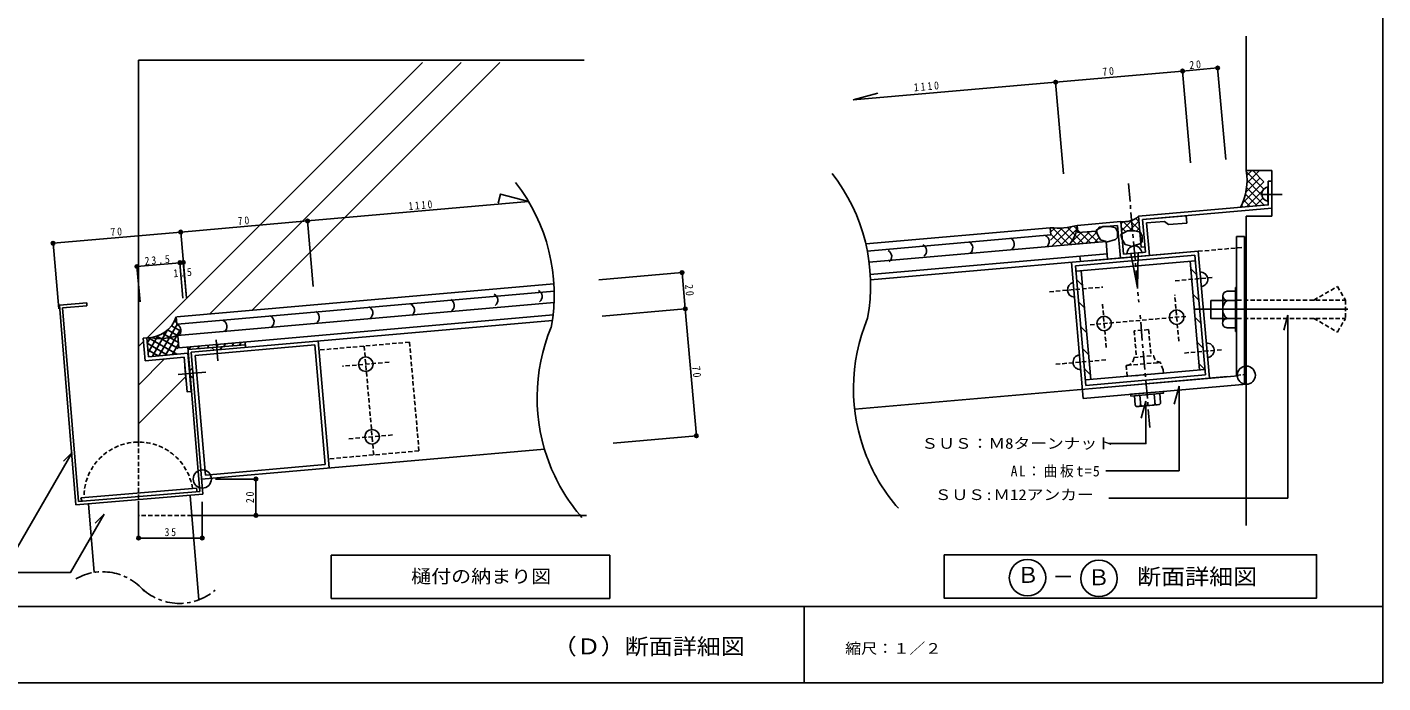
# Model space of a CAD drawing. Units: millimetres at full size, sheet at 1:2; details may follow other scales. Extents: x -550 to 568, y -396 to 411.
# Drawn here: x -177 to 568, y -396 to -36 of the extents above; entities that cross this region are included whole.
import ezdxf
from ezdxf.enums import TextEntityAlignment as Align

# ---------------------------------------------------------------- set-up
doc = ezdxf.new("R2010")
doc.units = ezdxf.units.MM
doc.header["$LTSCALE"] = 2
doc.header["$PDMODE"] = 32
doc.header["$PDSIZE"] = 1
doc.linetypes.add('CHAIN1', pattern=[8, 5, -1, 1, -1])
doc.linetypes.add('DASHED1', pattern=[1.8, 1.2, -0.6])
doc.layers.add('0-0', color=134, linetype='Continuous')
doc.layers.add('1-0', color=5, linetype='Continuous')
doc.styles.add('ＭＳ ゴシック', font='')
doc.styles.get('ＭＳ ゴシック').set_extended_font_data('MS Gothic')

msp = doc.modelspace()

# ---------------------------------------------------------------- linework, layer by layer
at = {"layer": '0-0'}
for p, q in [((568, -396), (568, 402)), ((-550, -354), (568, -354)), ((250, -354), (250, -396)), ((-550, -396), (568, -396))]:
    msp.add_line(p, q, dxfattribs=at)
at = {"layer": '1-0', "color": 1}
for p, q in [((492.912, -114.634), (492.912, -40.85)), ((-115.81, -54.034), (129.12, -54.034)), ((-115.81, -54.034), (-115.81, -263.742)), ((492.912, -114.634), (506.968, -114.634)), ((506.968, -114.634), (506.968, -139.634)), ((492.83, -139.634), (506.968, -139.634)), ((492.83, -309.507), (492.83, -139.634)), ((-86.542, -304.034), (130.376, -304.034))]:
    msp.add_line(p, q, dxfattribs=at)
at = {"layer": '1-0', "color": 7}
for p, q in [((40.231, -55.174), (-111.259, -206.664)), ((61.444, -55.174), (-76.714, -193.332)), ((82.657, -55.174), (-53.467, -191.298)), ((500.52, -118.582), (492.704, -126.398)), ((493.017, -115.322), (502.406, -124.711)), ((495.983, -114.634), (493.241, -117.375)), ((500.225, -114.634), (493.301, -121.558)), ((496.572, -114.634), (502.641, -120.703)), ((502.641, -120.703), (490.872, -132.472)), ((493.104, -123.894), (502.588, -133.378)), ((493.341, -119.889), (500.284, -126.832)), ((502.641, -124.946), (493.362, -134.225)), ((490.233, -133.751), (490.921, -134.439)), ((491.423, -130.698), (494.822, -134.097)), ((492.465, -127.498), (498.855, -133.887)), ((502.107, -129.722), (498.011, -133.818)), ((432.151, -140.88), (434.029, -142.758)), ((391.975, -146.106), (385.277, -152.804)), ((387.685, -146.153), (385.343, -148.495)), ((396.863, -145.46), (386.322, -156.001)), ((386.436, -146.076), (395.665, -155.305)), ((390.769, -146.167), (399.566, -154.964)), ((400.213, -146.353), (390.838, -155.728)), ((394.673, -145.829), (403.467, -154.623)), ((402.308, -148.501), (395.488, -155.321)), ((398.247, -145.16), (407.369, -154.281)), ((406.957, -148.094), (400.137, -154.914)), ((410.813, -148.481), (404.786, -154.507)), ((405.547, -148.217), (411.27, -153.94)), ((409.448, -147.876), (411.09, -149.518)), ((425.093, -142.686), (424.073, -143.706)), ((424.248, -145.705), (426.733, -148.189)), ((430.172, -141.85), (424.317, -147.705)), ((425.482, -142.696), (430.442, -147.656)), ((433.987, -142.278), (428.584, -147.68)), ((429.207, -142.178), (434.435, -147.407)), ((434.328, -146.179), (432.576, -147.931)), ((385.414, -149.297), (391.763, -155.647)), ((412.129, -151.407), (409.436, -154.101)), ((473.464, -185.914), (486.963, -185.914)), ((479.963, -183.444), (479.963, -197.846)), ((482.463, -180.914), (486.963, -180.914)), ((482.463, -180.914), (486.963, -180.914)), ((486.963, -178.914), (486.963, -202.914)), ((486.963, -178.914), (487.468, -178.914)), ((464.074, -190.786), (548.729, -190.786)), ((-94.641, -199.088), (-104.613, -216.36)), ((-97.734, -199.835), (-92.571, -202.816)), ((-96.125, -197.3), (-94.859, -198.031)), ((482.463, -200.914), (486.963, -200.914)), ((515.728, -194.011), (513.514, -202.274)), ((-113.105, -208.51), (-115.81, -211.215)), ((-109.172, -206.255), (-111.032, -209.478)), ((-110.666, -206.225), (-94.74, -215.42)), ((-105.181, -205.343), (-110.47, -214.504)), ((-99.836, -202.086), (-108.162, -216.506)), ((-105.811, -205.564), (-94.122, -212.313)), ((-102.458, -204.036), (-93.902, -208.976)), ((-92.636, -201.614), (-100.965, -216.041)), ((-99.836, -202.086), (-94.432, -205.206)), ((486.963, -202.914), (487.468, -202.914)), ((-111.012, -209.49), (-99.836, -215.942)), ((-110.692, -213.138), (-105.046, -216.398)), ((-93.839, -209.698), (-97.317, -215.722)), ((-101.475, -218.093), (-115.81, -232.428)), ((-89.879, -227.71), (-115.81, -253.641)), ((429.333, -237.485), (447.264, -235.917)), ((429.42, -238.482), (429.333, -237.485)), ((431.848, -243.288), (431.412, -238.307)), ((434.924, -244.023), (434.401, -238.046)), ((442.894, -243.326), (442.371, -237.349)), ((445.795, -242.068), (445.359, -237.087)), ((455.983, -233.003), (453.333, -242.892)), ((455.983, -233.003), (455.983, -279.541)), ((433.928, -244.11), (432.932, -244.197)), ((444.886, -243.151), (433.928, -244.11)), ((437.745, -241.178), (435.218, -250.609)), ((435.92, -243.936), (441.897, -243.413)), ((443.89, -243.239), (444.886, -243.151)), ((-152.382, -269.549), (-182.326, -321.414)), ((-152.382, -269.549), (-157.117, -274.284)), ((455.983, -279.541), (415.734, -279.541)), ((-134.699, -303.347), (-139.693, -308.341)), ((-10.047, -325.884), (-10.047, -349.744)), ((143.163, -349.744), (-10.047, -349.744))]:
    msp.add_line(p, q, dxfattribs=at)
at = {"layer": '1-0', "color": 4}
for p, q in [((477.196, -58.252), (457.901, -59.94)), ((477.196, -58.252), (481.601, -108.601)), ((388.168, -66.041), (276.901, -75.775)), ((457.901, -59.94), (388.168, -66.041)), ((388.168, -66.041), (392.573, -116.39)), ((457.901, -59.94), (462.306, -110.289)), ((276.901, -75.775), (290.509, -72.129)), ((-162.806, -154.522), (-92.678, -148.387)), ((-92.678, -148.387), (-22.944, -142.286)), ((-92.678, -148.387), (-89.521, -184.47)), ((-92.678, -148.387), (-89.521, -184.47)), ((-22.944, -142.286), (-19.787, -178.369)), ((-162.806, -154.522), (-159.649, -190.606)), ((-116.711, -167.297), (-93.101, -165.231)), ((-116.711, -167.297), (-115.013, -186.701)), ((-93.101, -165.231), (-91.219, -165.067)), ((-93.101, -165.231), (-91.403, -184.635)), ((-91.219, -165.067), (-89.521, -184.47)), ((182.877, -170.621), (137.195, -174.618)), ((184.62, -190.545), (182.877, -170.621)), ((184.62, -190.545), (138.938, -194.542)), ((190.721, -260.278), (184.62, -190.545)), ((190.721, -260.278), (145.039, -264.275)), ((-51.332, -284.034), (-73.454, -284.034)), ((-51.332, -304.034), (-51.332, -284.034)), ((-115.81, -316.428), (-115.81, -296.563)), ((-80.81, -316.428), (-80.81, -296.563)), ((-51.332, -304.034), (-73.454, -304.034)), ((-115.81, -316.428), (-80.81, -316.428))]:
    msp.add_line(p, q, dxfattribs=at)
at = {"layer": '1-0', "linetype": 'CHAIN1'}
for p, q in [((428.166, -121.637), (433.87, -186.842)), ((439.963, -255.727), (434.563, -194.003))]:
    msp.add_line(p, q, dxfattribs=at)
at = {"layer": '1-0'}
for p, q in [((504.773, -123.588), (504.773, -131.4)), ((504.968, -120.399), (506.979, -120.399)), ((500.722, -127.673), (512.621, -127.673)), ((433.763, -139.726), (435.245, -156.661)), ((506.968, -135.329), (435.93, -141.544)), ((435.93, -141.544), (459.839, -139.452)), ((435.93, -141.544), (437.499, -159.475)), ((459.839, -139.452), (460.187, -143.437)), ((385.124, -145.989), (283.82, -154.852)), ((385.124, -145.989), (385.473, -149.973)), ((422.158, -144.756), (423.726, -162.688)), ((438.097, -143.362), (439.666, -161.293)), ((460.187, -143.437), (450.225, -144.308)), ((385.473, -149.973), (284.665, -158.793)), ((285.655, -164.93), (415.899, -153.535)), ((415.899, -153.535), (416.753, -163.298)), ((487.468, -150.791), (491.968, -150.791)), ((487.468, -150.791), (487.468, -227.092)), ((491.968, -150.791), (491.968, -227.092)), ((491.968, -150.791), (491.968, -231.718)), ((286.299, -171.7), (416.492, -160.309)), ((286.437, -174.699), (466.563, -158.94)), ((398.996, -166.859), (464.745, -161.107)), ((401.549, -161.617), (401.81, -164.605)), ((466.563, -158.94), (406.791, -164.169)), ((431.696, -161.991), (423.726, -162.688)), ((431.522, -159.998), (425.545, -160.521)), ((431.522, -159.998), (426.84, -160.408)), ((429.529, -160.172), (433.178, -178.926)), ((431.522, -159.998), (437.499, -159.475)), ((431.522, -159.998), (436.204, -159.589)), ((431.696, -161.991), (439.666, -161.293)), ((433.514, -159.824), (433.178, -178.926)), ((437.237, -156.487), (435.245, -156.661)), ((470.497, -226.856), (464.745, -161.107)), ((472.664, -228.674), (466.563, -158.94)), ((403.366, -239.756), (396.829, -165.041)), ((404.748, -232.608), (398.996, -166.859)), ((399.257, -169.848), (465.006, -164.095)), ((407.475, -229.358), (402.246, -169.586)), ((467.247, -224.129), (462.018, -164.357)), ((462.657, -168.773), (465.957, -172.073)), ((112.409, -176.786), (-94.714, -194.907)), ((399.664, -174.493), (402.964, -177.793)), ((112.568, -180.787), (-94.366, -198.892)), ((463.816, -182.684), (467.116, -185.984)), ((-144.32, -187.324), (-159.27, -188.555)), ((-159.27, -188.555), (-150.237, -298.184)), ((-144.189, -188.918), (-157.544, -190.019)), ((-157.544, -190.019), (-148.774, -296.458)), ((-144.32, -187.324), (-144.189, -188.918)), ((112.497, -187.017), (-94.381, -205.117)), ((400.832, -186.934), (404.132, -190.234)), ((-95.13, -194.943), (-94.781, -198.928)), ((111.967, -193.89), (-93.683, -211.882)), ((111.578, -196.935), (-86.911, -214.301)), ((401.605, -200.072), (404.905, -203.372)), ((464.975, -195.435), (468.275, -198.735)), ((-113.274, -206.578), (-111.282, -206.403)), ((-111.282, -206.403), (-110.367, -216.863)), ((-94.241, -205.105), (-93.648, -211.879)), ((-73.219, -207.557), (-72.272, -219.049)), ((-11.077, -277.934), (-17.178, -208.2)), ((-88.751, -211.45), (-82.2, -290.973)), ((-57.144, -210.243), (-88.637, -212.838)), ((-87.123, -211.308), (-88.01, -212.786)), ((-86.911, -214.301), (-80.474, -292.436)), ((-18.996, -210.367), (-84.744, -216.119)), ((-82.319, -210.888), (-83.238, -212.393)), ((-77.216, -210.441), (-77.922, -211.955)), ((-75.659, -211.768), (-74.176, -213.251)), ((-72.015, -209.986), (-72.991, -211.548)), ((-69.805, -211.286), (-70.927, -212.968)), ((-68.127, -209.646), (-68.91, -211.212)), ((-63.484, -209.24), (-64.372, -210.838)), ((-59.418, -208.884), (-60.374, -210.509)), ((-57.271, -208.696), (-57.012, -211.837)), ((-13.243, -276.115), (-18.996, -210.367)), ((403.15, -212.437), (406.451, -215.737)), ((466.134, -208.959), (469.434, -212.259)), ((-90.35, -222.354), (-89.645, -230.372)), ((-86.223, -223.195), (-87.65, -224.495)), ((-84.744, -216.119), (-78.992, -281.868)), ((403.923, -223.256), (407.223, -226.556)), ((466.521, -220.165), (469.821, -223.465)), ((-94.078, -226.584), (-78.895, -225.255)), ((-85.771, -228.357), (-87.382, -227.412)), ((277.726, -245.729), (488.523, -227.286)), ((404.487, -229.619), (470.236, -223.867)), ((404.748, -232.608), (470.497, -226.856)), ((412.892, -233.903), (482.626, -227.802)), ((403.366, -239.756), (493.023, -231.912)), ((107.246, -267.582), (-81.163, -284.065)), ((-13.243, -276.115), (-78.992, -281.868)), ((-83.972, -289.112), (-147.454, -294.342)), ((-83.972, -289.112), (-83.562, -291.161)), ((-80.474, -292.436), (-150.237, -298.184)), ((-82.2, -290.973), (-148.774, -296.458)), ((-147.454, -294.342), (-147.079, -296.03)), ((-143.261, -297.609), (-140.152, -335.341)), ((-87.45, -293.011), (-82.718, -350.437))]:
    msp.add_line(p, q, dxfattribs=at)
at = {"layer": '1-0', "linetype": 'DASHED1'}
for p, q in [((466.563, -158.94), (492.912, -156.635)), ((384.734, -181.156), (414.088, -178.588)), ((453.92, -175.104), (474.652, -173.29)), ((455.823, -208.289), (453.591, -182.779)), ((415.981, -211.838), (413.85, -187.478)), ((407.074, -199.278), (460.846, -194.574)), ((13.392, -270.774), (8.163, -211.002)), ((458.94, -214.817), (479.352, -213.031)), ((21.836, -219.844), (-3.709, -222.079)), ((388.249, -221.002), (416.307, -218.547)), ((487.468, -227.092), (492.83, -226.623)), ((23.717, -259.832), (-0.756, -261.973)), ((38.297, -268.595), (-11.095, -272.916))]:
    msp.add_line(p, q, dxfattribs=at)
at = {"layer": '1-0', "color": 7, "linetype": 'DASHED1'}
for p, q in [((530.047, -185.786), (543.038, -178.286)), ((543.038, -178.286), (547.368, -185.786)), ((487.993, -185.786), (547.368, -185.786)), ((547.368, -185.786), (547.368, -195.786)), ((487.993, -195.786), (547.368, -195.786)), ((439.276, -201.982), (440.54, -216.427)), ((427.44, -221.588), (426.942, -221.632)), ((426.942, -221.632), (427.465, -227.609)), ((427.44, -221.588), (445.737, -219.987)), ((431.076, -217.255), (442.035, -216.296)), ((444.376, -220.107), (445.737, -219.987)), ((447.235, -224.103), (445.718, -219.936)), ((427.465, -227.609), (447.389, -225.866)), ((447.235, -224.103), (447.389, -225.866))]:
    msp.add_line(p, q, dxfattribs=at)
at = {"layer": '1-0', "color": 1, "linetype": 'DASHED1'}
for p in [(-115.81, -263.742), (-86.542, -304.034)]:
    msp.add_line(p, (-115.81, -304.034), dxfattribs=at)
at = {"layer": '1-0'}
for points in [[(504.968, -120.399), (504.968, -133.496), (433.763, -139.726)], [(400.067, -144.681), (423.976, -142.59), (425.545, -160.521)], [(400.067, -144.681), (400.416, -148.666), (410.378, -147.795), (412.196, -145.628), (422.158, -144.756)], [(450.225, -144.308), (448.059, -142.49), (438.097, -143.362)], [(-113.274, -206.578), (-112.185, -219.03), (-90.766, -217.156), (-89.11, -236.084), (-86.568, -235.862)], [(-110.367, -216.863), (-88.749, -214.972), (-86.919, -235.892)]]:
    msp.add_lwpolyline(points, dxfattribs=at)
at = {"layer": '1-0', "color": 4}
msp.add_lwpolyline([(-22.944, -142.286), (98.544, -131.657), (83.151, -127.533), (81.8, -132.575)], dxfattribs=at)
at = {"layer": '1-0', "color": 7}
for points in [[(415.899, -153.535), (412.893, -152.73), (411.136, -149.686), (410.518, -147.381)], [(410.525, -147.379), (414.145, -145.29), (418.17, -145.29), (421.057, -146.063), (422.246, -148.123), (422.246, -151.343), (421.05, -152.539), (416.188, -153.842)], [(423.995, -149.77), (427.615, -147.68), (431.64, -147.68), (434.527, -148.454), (435.716, -150.513), (435.716, -153.734), (434.52, -154.93), (429.658, -156.233)], [(429.369, -155.926), (426.363, -155.12), (424.606, -152.077), (423.988, -149.772)], [(473.464, -185.914), (473.464, -195.914), (486.963, -195.914)], [(515.728, -194.011), (515.728, -294.541), (417.437, -294.541)], [(429.42, -238.482), (447.352, -236.913), (447.264, -235.917)], [(437.745, -241.178), (437.745, -264.541), (417.437, -264.541)], [(-134.699, -303.347), (-153.17, -335.34), (-198.243, -335.34)], [(-10.047, -325.884), (143.163, -325.884), (143.163, -349.744)]]:
    msp.add_lwpolyline(points, dxfattribs=at)
at = {"layer": '1-0', "color": 7, "linetype": 'DASHED1'}
for points in [[(530.047, -195.786), (543.038, -203.286), (547.368, -195.786)], [(439.276, -201.982), (431.307, -202.679), (432.571, -217.124)]]:
    msp.add_lwpolyline(points, dxfattribs=at)
at = {"layer": '1-0', "linetype": 'DASHED1'}
msp.add_lwpolyline([(38.297, -268.595), (33.068, -208.823), (-16.742, -213.181)], dxfattribs=at)
at = {"layer": '1-0', "color": 7}
msp.add_lwpolyline([(326.874, -325.582), (531.572, -325.582), (531.572, -349.443), (326.874, -349.443)], close=True, dxfattribs=at)
at = {"layer": '1-0'}
for centre, radius in [((457.901, -59.94), 1), ((477.196, -58.252), 1), ((388.168, -66.041), 1), ((-22.944, -142.286), 1), ((-92.678, -148.387), 1), ((-162.806, -154.522), 1), ((-116.711, -167.297), 1), ((-93.101, -165.231), 1), ((-91.219, -165.067), 1), ((182.877, -170.621), 1), ((184.62, -190.545), 1), ((454.67, -195.114), 4), ((414.823, -198.6), 4), ((9.035, -220.964), 4), ((12.521, -260.812), 4), ((190.721, -260.278), 1), ((-51.332, -284.034), 1), ((-51.332, -304.034), 1), ((-115.81, -316.428), 1), ((-80.81, -316.428), 1)]:
    msp.add_circle(centre, radius, dxfattribs=at)
at = {"layer": '1-0', "color": 1}
for centre in [(492.912, -227.01), (-80.81, -284.034)]:
    msp.add_circle(centre, 5, dxfattribs=at)
at = {"layer": '1-0', "color": 7}
for centre in [(372.704, -338.245), (411.984, -338.588)]:
    msp.add_circle(centre, 10, dxfattribs=at)
for centre, radius, start, end in [((186.484, -177.782), 100, 349.66109, 38.02077), ((12.588, -182.761), 100, 349.66109, 38.02077), ((486.213, -190.914), 6.25, 126.8699, 233.1301), ((482.496, -183.414), 2.5, 90.75835, 269.24165), ((203.186, -239.375), 100, 157.25215, 201.84579), ((377.082, -234.397), 100, 157.25215, 201.84579), ((482.399, -198.414), 2.501, 88.52468, 271.47532), ((432.844, -243.201), 1, 185, 275), ((433.841, -243.114), 1, 275, 5), ((435.833, -242.94), 1, 185, 275), ((441.81, -242.417), 1, 275, 5), ((443.803, -242.242), 1, 185, 275), ((444.799, -242.155), 1, 275, 5), ((377.082, -234.397), 100, 201.84579, 221.09082), ((203.186, -239.375), 100, 201.84579, 221.09082)]:
    msp.add_arc(centre, radius, start, end, dxfattribs=at)
at = {"layer": '1-0'}
for centre, radius, start, end in [((460.298, -119.94), 33.043, 333.22935, 9.2401), ((505.453, -127.529), 4, 99.78241, 257.00538), ((425.622, -130.058), 12.639, 262.51667, 310.1032), ((389.408, -107.821), 38.371, 263.75197, 286.12885), ((381.778, -143.172), 18.351, 319.38131, 355.28088), ((313.57, -158.649), 3.671, 307.92988, 62.78177), ((338.939, -157.096), 3.671, 307.92988, 62.78177), ((361.774, -155.054), 3.671, 307.92988, 62.78177), ((380.943, -153.541), 3.671, 307.92988, 62.78177), ((431.522, -159.998), 4, 95, 185), ((431.522, -159.998), 4, 5, 95), ((294.414, -161.755), 3.671, 307.92988, 62.78177), ((467.784, -174.287), 4, 276.7291, 93.2709), ((398.618, -180.083), 4, 101.7619, 267.40381), ((54.023, -188.756), 3.671, 307.92988, 62.78177), ((77.918, -185.769), 3.671, 307.92988, 62.78177), ((102.311, -183.778), 3.671, 307.92988, 62.78177), ((-20.151, -195.228), 3.671, 307.92988, 62.78177), ((9.22, -192.739), 3.671, 307.92988, 62.78177), ((32.119, -191.245), 3.671, 307.92988, 62.78177), ((-111.06, -189.603), 16.802, 269.24546, 341.46627), ((-96.219, -202.411), 3.671, 307.92988, 62.78177), ((-70.928, -200.206), 3.671, 307.92988, 62.78177), ((-45.042, -197.717), 3.671, 307.92988, 62.78177), ((-103.684, -180.884), 25.958, 257.53039, 291.00281), ((401.709, -219.883), 4, 96.17004, 273.82996), ((471.262, -213.314), 4, 275.82657, 94.17343)]:
    msp.add_arc(centre, radius, start, end, dxfattribs=at)
at = {"layer": '1-0', "color": 7, "linetype": 'DASHED1'}
for centre, start, end in [((427.092, -217.603), 275, 5), ((446.019, -215.947), 185, 265.68179)]:
    msp.add_arc(centre, 4, start, end, dxfattribs=at)
at = {"layer": '1-0', "linetype": 'DASHED1'}
msp.add_arc((-115.81, -293.742), 30, 8.53255, 180.88744, dxfattribs=at)
at = {"layer": '1-0', "color": 7, "linetype": 'CHAIN1'}
for centre, start, end in [((-135.605, -364.995), 40.38935, 119.50072), ((-93.335, -322.378), 224.52649, 310.81508)]:
    msp.add_arc(centre, 30, start, end, dxfattribs=at)
at = {"layer": '1-0', "color": 4}
for p in [(457.901, -59.94), (477.196, -58.252), (388.168, -66.041), (-92.678, -148.387), (-22.944, -142.286), (-162.806, -154.522), (-116.711, -167.297), (-93.101, -165.231), (-91.219, -165.067), (182.877, -170.621), (184.62, -190.545), (190.721, -260.278), (-51.332, -284.034), (-51.332, -304.034), (-115.81, -316.428), (-80.81, -316.428)]:
    msp.add_point(p, dxfattribs=at)

# ---------------------------------------------------------------- texts
at = {"layer": '1-0', "color": 7, "style": 'ＭＳ ゴシック'}
for s, width, p in [('ＳＵＳ：Ｍ8ターンナット', 1.15, (314.401, -269.15)), ('ＳＵＳ:Ｍ12アンカー', 1.15, (321.705, -297.323)), ('縮尺：１／２', 1.1, (272.512, -381.767))]:
    msp.add_text(s, height=5.865, dxfattribs=dict(at, width=width)).set_placement(p, align=Align.BOTTOM_LEFT)
at = {"layer": '1-0', "color": 3, "style": 'ＭＳ ゴシック', "width": 1.1}
for s, height, p in [('樋付の納まり図', 7.331, (33.944, -343.33)), ('断面詳細図', 8.798, (432.912, -344.674)), ('（Ｄ）断面詳細図', 8.798, (111.767, -383.023))]:
    msp.add_text(s, height=height, dxfattribs=at).set_placement(p, align=Align.BOTTOM_LEFT)
at = {"layer": '1-0', "color": 3, "style": 'ＭＳ ゴシック'}
for s, p in [('Ｂ', (366.988, -343.731)), ('Ｂ', (405.889, -345.029)), ('－', (386.305, -344.729))]:
    msp.add_text(s, height=8.798, dxfattribs=at).set_placement(p, align=Align.BOTTOM_LEFT)
at = {"layer": '1-0', "color": 7, "char_height": 4.399, "attachment_point": 7, "style": 'ＭＳ ゴシック'}
for s, insert, rotation in [('\\T1.36;\\W0.9;70', (414.026, -62.6), 5), ('\\T1.36;\\W0.9;20', (461.85, -58.922), 5), ('\\T1.38;\\W0.9;1110', (310.409, -71.184), 5), ('\\T1.38;\\W0.85;1110', (32.732, -136.411), 5), ('\\T1.36;\\W0.9;70', (-61.136, -144.624), 5), ('\\T1.36;\\W0.9;70', (-131.067, -150.742), 5), ('\\T1.38;\\W0.9;23.5', (-112.28, -166.542), 5), ('\\T1.38;\\W0.9;1.5', (-96.479, -173.314), 5), ('\\T1.36;\\W0.9;20', (184.462, -177.258), 275), ('\\T1.36;\\W0.9;70', (188.384, -222.087), 275), ('\\T1.36;\\W0.9;20', (-52.332, -297.284), 90)]:
    msp.add_mtext(s, dxfattribs=dict(at, insert=insert, rotation=rotation))
at = {"layer": '1-0', "color": 7, "attachment_point": 7, "style": 'ＭＳ ゴシック'}
for s, insert, char_height in [('\\T1.19;\\W0.95;AL：曲板t=5', (363.441, -283.236), 5.865), ('\\T1.36;\\W0.9;35', (-101.56, -315.428), 4.399)]:
    msp.add_mtext(s, dxfattribs=dict(at, insert=insert, char_height=char_height))

doc.saveas('drawing.dxf')
